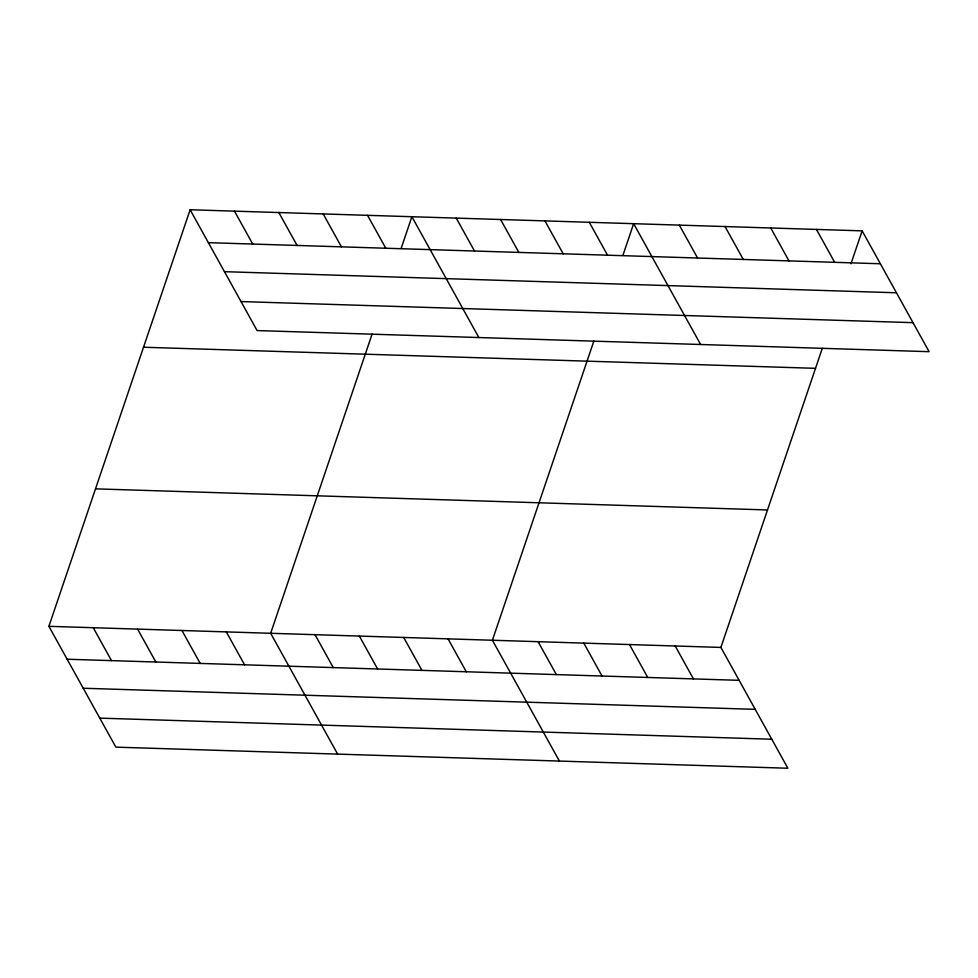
<?xml version="1.0" encoding="UTF-8"?>
<svg xmlns="http://www.w3.org/2000/svg" width="978" height="978" viewBox="0 0 978 978"><rect width="100%" height="100%" fill="white"/><g stroke="black" fill="none" stroke-linecap="round" stroke-linejoin="round"><path stroke-width="1.47" d="M822.315 348.278L720.896 647.424L787.865 768.243L115.869 747.143L48.9 626.323L190.135 209.757L862.131 230.857L929.1 351.677L257.104 330.576L190.135 209.757M372.08 334.134L270.661 633.292L337.63 754.111M401.212 248.216L411.897 216.713L478.865 337.544M593.842 341.102L492.411 640.248L559.392 761.067M622.974 255.185L633.646 223.681L700.627 344.5M850.958 263.791L862.131 230.857M208.375 242.666L880.371 263.754M224.463 271.676L896.447 292.777M241.028 301.566L913.024 322.667M143.534 347.227L815.518 368.327M95.514 488.853L767.498 509.954M48.9 626.323L720.896 647.424M67.14 659.233L739.136 680.333M83.228 688.243L755.212 709.343M99.793 718.133L771.776 739.234M816.434 229.414L834.674 262.324M770.737 227.984L788.977 260.894M725.04 226.554L743.28 259.451M679.343 225.111L697.583 258.021M589.294 222.287L607.534 255.197M544.942 220.894L563.194 253.803M500.602 219.5L518.841 252.41M456.249 218.106L474.489 251.016M675.199 645.993L693.439 678.891M629.502 644.551L647.742 677.461M367.545 215.331L385.784 248.229M583.805 643.121L602.045 676.03M323.192 213.938L341.432 246.835M538.108 641.69L556.348 674.588M278.84 212.544L297.08 245.441M234.488 211.15L252.727 244.06M448.058 638.854L466.298 671.764M403.706 637.46L421.946 670.37M359.354 636.067L377.606 668.976M315.014 634.685L333.254 667.583M226.309 631.898L244.549 664.795M181.957 630.504L200.197 663.414M137.605 629.111L155.844 662.02M93.252 627.717L111.492 660.627"/></g></svg>
